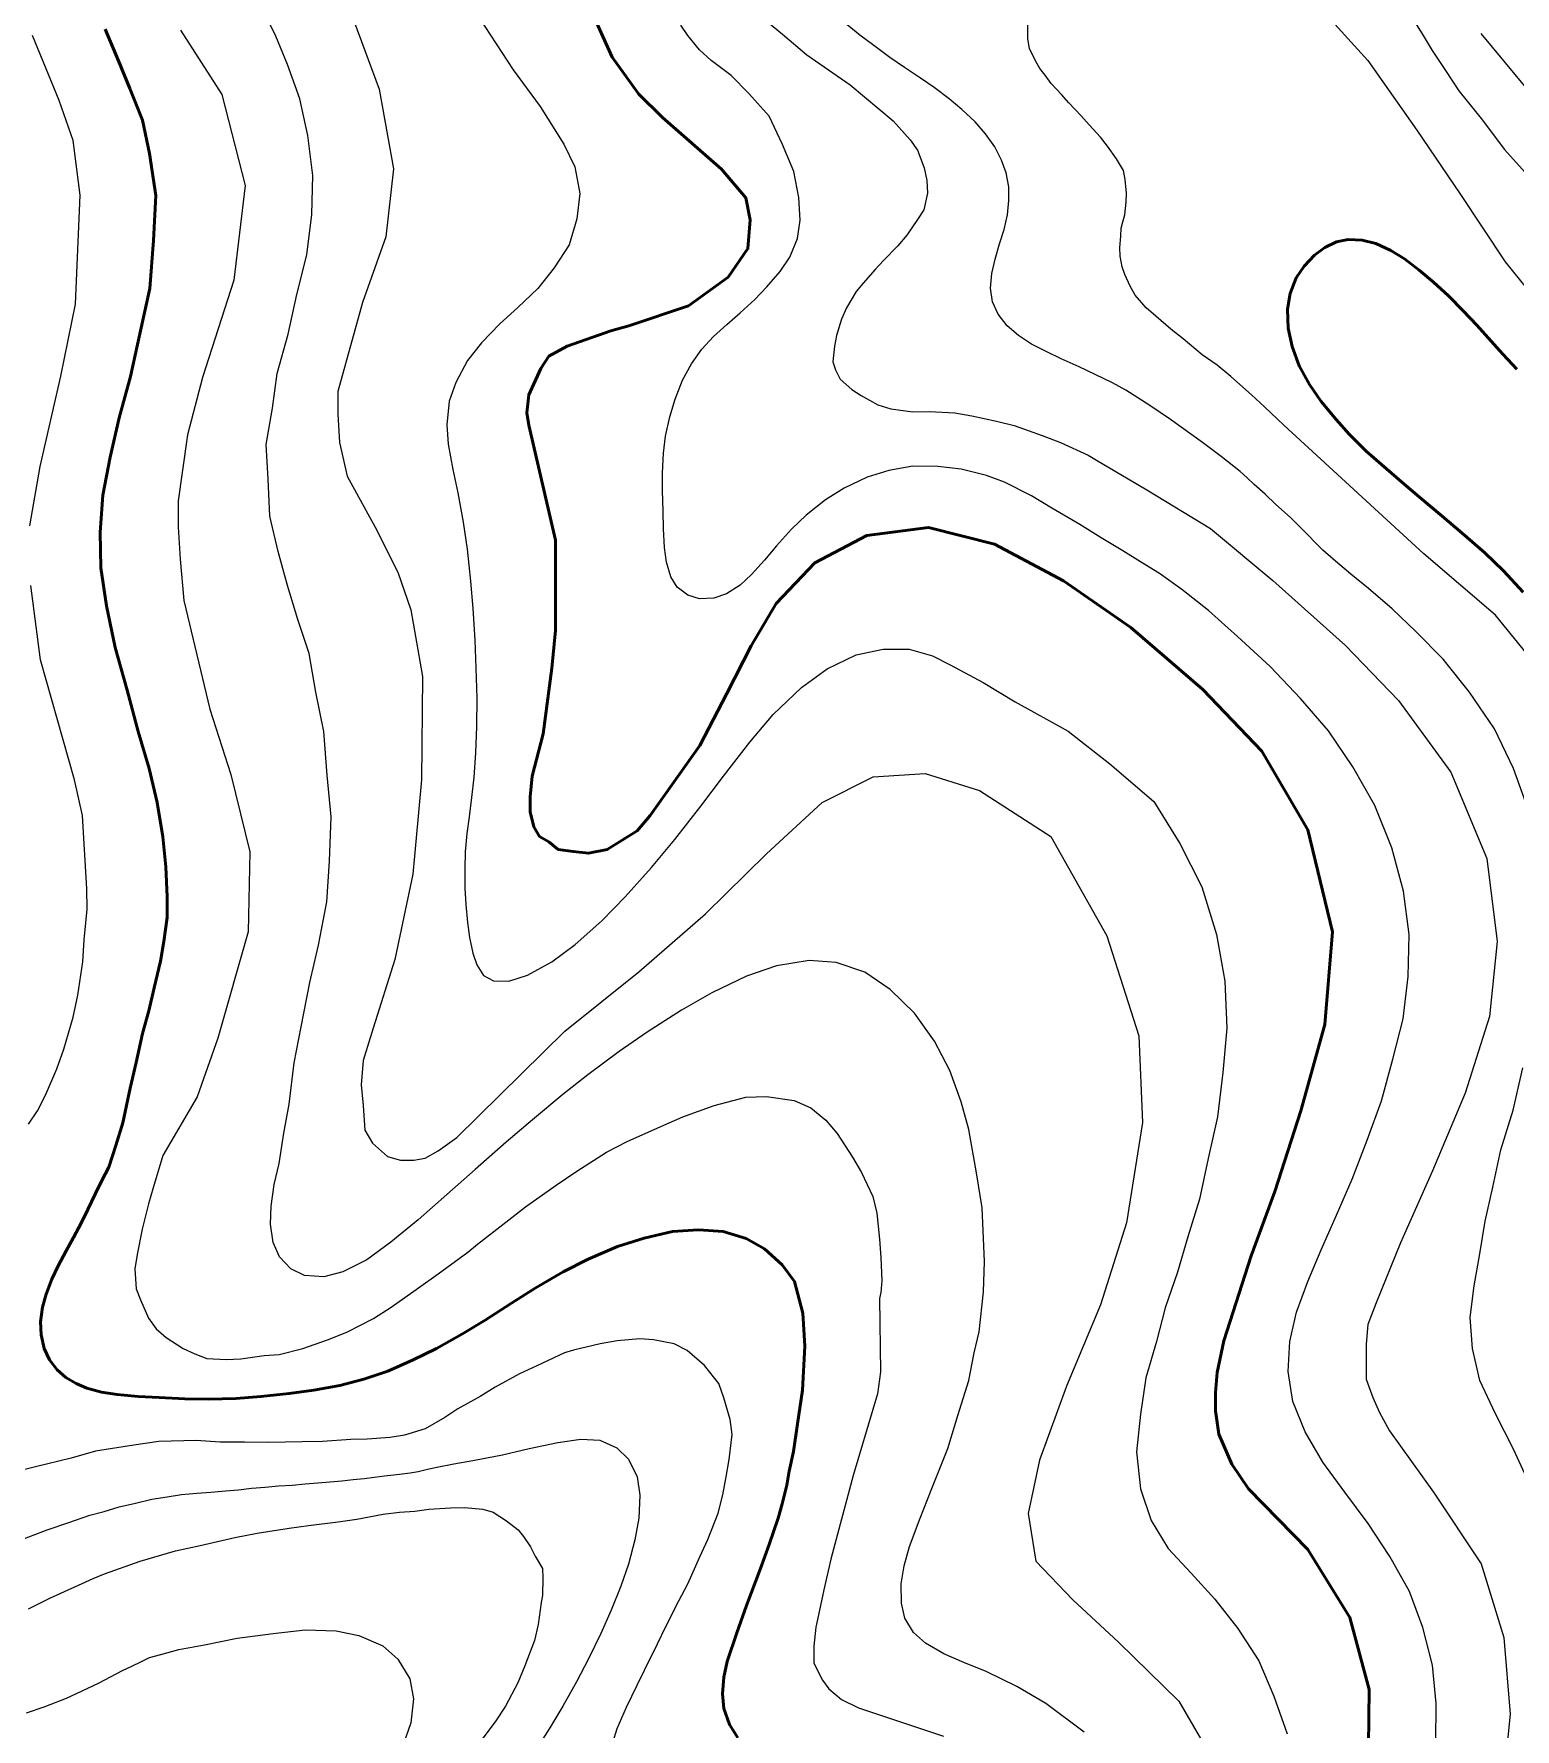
# Model space of a CAD drawing. Header units: metres. Extents: x 552626 to 559174, y 1843804 to 1852371.
# Drawn here: x 556176.4 to 556534.3, y 1845491.1 to 1845900.7 of the extents above; entities that cross this region are included whole.
import ezdxf

# ---------------------------------------------------------------- set-up
doc = ezdxf.new("R2010")
doc.units = ezdxf.units.M
doc.header["$LTSCALE"] = 6.8
doc.layers.add('1', color=7, linetype='Continuous', lineweight=25)
doc.layers.add('2', color=7, linetype='Continuous', lineweight=53)

msp = doc.modelspace()

# ---------------------------------------------------------------- linework, layer by layer
at = {"layer": '1'}
for points in [[(556497.82, 1845923.39), (556512.04, 1845900.3), (556514.28, 1845896.73), (556517.49, 1845891.89), (556520.66, 1845886.97), (556526.06, 1845880.31), (556531.75, 1845872.82), (556538.86, 1845864.78)], [(556234.26, 1845608.71), (556233.6, 1845613.1), (556233.71, 1845617.5), (556234.48, 1845622.71), (556235.66, 1845627.83), (556236.84, 1845635.14), (556238.1, 1845642.15), (556239.34, 1845652.15), (556241.01, 1845660.8), (556243.12, 1845671.51), (556245.19, 1845680.55), (556247.17, 1845691.03), (556247.83, 1845700.81), (556248.21, 1845711.58), (556247.25, 1845721.6), (556246.48, 1845732.15), (556244.54, 1845741.66), (556242.89, 1845750.98), (556240.21, 1845759.23), (556237.73, 1845767.43), (556235.44, 1845775.67), (556233.43, 1845784.23), (556233.04, 1845793.12), (556232.51, 1845801.47), (556234.06, 1845810.32), (556235.16, 1845818.69), (556237.83, 1845828.15), (556239.97, 1845837.75), (556242.33, 1845847.3), (556243.54, 1845857.08), (556243.79, 1845866.48), (556242.61, 1845876.18), (556240.67, 1845885.01), (556237.69, 1845893.3), (556234.91, 1845900.13), (556231.5, 1845907)], [(556253.69, 1845903.91), (556259.81, 1845887.34), (556263.32, 1845868.12), (556261.42, 1845851.69), (556255.8, 1845835.81), (556249.84, 1845814.28), (556249.84, 1845808.82), (556250.29, 1845802), (556252.11, 1845793.82), (556258.91, 1845781.55), (556264.35, 1845770.64), (556267.52, 1845761.54), (556270.33, 1845745.47), (556270.08, 1845720.5), (556268, 1845697.72), (556263.6, 1845677.06), (556258.37, 1845660.48), (556255.95, 1845652.7), (556255.5, 1845646.79), (556255.95, 1845641.78), (556256.4, 1845635.87), (556258.22, 1845632.69), (556261.85, 1845629.5), (556265.02, 1845628.59), (556268.2, 1845628.59), (556270.92, 1845629.05), (556274.09, 1845630.87), (556278.63, 1845634.05), (556304.7, 1845659.74), (556322.6, 1845674.12), (556338.66, 1845688.14), (556353.43, 1845702.62), (556366.88, 1845714.99), (556379.21, 1845721.2), (556391.79, 1845721.98), (556404.88, 1845717.91), (556422.14, 1845706.83), (556435.62, 1845682.83), (556443.4, 1845658.64), (556444.23, 1845637.67), (556440.44, 1845613.49), (556434.09, 1845593.65), (556425.91, 1845573.97)], [(556283.98, 1845904.61), (556292.19, 1845892.03), (556298.77, 1845883.18), (556304.48, 1845874.09), (556307.11, 1845868.6), (556308.32, 1845862.19), (556307.64, 1845856.04), (556305.73, 1845849.76), (556302.15, 1845844.16), (556298.15, 1845839.23), (556293.31, 1845834.58), (556288.97, 1845830.64), (556284.53, 1845826.07), (556281.15, 1845821.82), (556278.33, 1845816.53), (556276.79, 1845811.94), (556276.19, 1845806.3), (556276.53, 1845801.56), (556277.62, 1845795.43), (556278.83, 1845789.86), (556280.17, 1845782.71), (556281.07, 1845776.21), (556281.91, 1845768.52), (556282.44, 1845761.86), (556282.97, 1845754.27), (556283.23, 1845747.46), (556283.42, 1845740.26), (556283.35, 1845733.36), (556283.15, 1845727.04), (556282.73, 1845721.04), (556282.17, 1845716.25), (556281.55, 1845711.52), (556281.02, 1845707.52)], [(556352.3, 1845904.75), (556357.28, 1845900.66), (556363.18, 1845895.66), (556373.6, 1845888.38), (556384.03, 1845879.74), (556388.15, 1845875.13), (556389.89, 1845872.59), (556391.48, 1845868.32), (556392.14, 1845865.27), (556392.33, 1845862.24), (556391.41, 1845858.23), (556389.9, 1845855.85), (556387.32, 1845852.11), (556385.17, 1845849.55), (556381.72, 1845845.98), (556379.7, 1845843.83), (556376.79, 1845840.51), (556375.05, 1845838.49), (556372.79, 1845834.5), (556371.51, 1845831.77), (556370.3, 1845827.81), (556369.85, 1845825.28), (556369.47, 1845821.52), (556370.1, 1845819.51), (556371.23, 1845817.27), (556374.02, 1845814.77), (556376.29, 1845813.34), (556380.29, 1845811.08), (556383.45, 1845810.15), (556388.77, 1845809.39), (556392.75, 1845809.51), (556398.89, 1845809.13), (556403.07, 1845808.42), (556409.03, 1845807.17), (556413.25, 1845806.08), (556420.02, 1845803.69), (556424.42, 1845801.96), (556431.18, 1845798.91), (556433.13, 1845797.73), (556445.33, 1845790.56), (556460.68, 1845781.18), (556475.72, 1845768.63), (556493.31, 1845752.93), (556506.1, 1845739.62), (556518.74, 1845722.37), (556527.47, 1845701.51), (556529.98, 1845681.42), (556528.12, 1845663.32), (556522.22, 1845644.76), (556514.36, 1845626), (556506.64, 1845608.62), (556500.74, 1845594.15), (556498.73, 1845588.93), (556498.33, 1845584.11), (556498.33, 1845580.89), (556498.33, 1845575.67), (556499.94, 1845571.25), (556501.54, 1845567.63), (556503.94, 1845563.21), (556514.54, 1845548.37), (556526.09, 1845531.03), (556531.57, 1845513.24), (556533.09, 1845494.78), (556531.26, 1845476.42)], [(556487.51, 1845906.6), (556498.73, 1845894.29), (556510.54, 1845877.43), (556520.97, 1845862.16), (556531.89, 1845845.63), (556543.71, 1845830.96), (556557.79, 1845819.7), (556575.97, 1845809.8), (556594.61, 1845803.99), (556612.24, 1845799.12)], [(556186.49, 1845835.39), (556187.63, 1845861.79), (556185.89, 1845874.94), (556182.56, 1845884.64), (556176.07, 1845900.33)], [(556211.85, 1845901.6), (556221.84, 1845886.09), (556227.46, 1845864.05), (556224.7, 1845841.19), (556217.17, 1845817.72), (556213.57, 1845803.82), (556212.21, 1845794.73), (556211.31, 1845787.91), (556211.31, 1845781.55), (556211.76, 1845773.82), (556212.67, 1845763.82), (556218.9, 1845737.57), (556224, 1845721.8), (556228.59, 1845703.06), (556228.2, 1845683.75), (556220.9, 1845658.07), (556215.83, 1845643.91), (556207.58, 1845629.69), (556205.23, 1845621.88), (556204.09, 1845618.03), (556202.57, 1845611.94)], [(556388.79, 1845796.28), (556382.97, 1845795.26), (556377.77, 1845793.61), (556372.2, 1845790.97), (556367.68, 1845788.12), (556363.04, 1845784.47), (556359.44, 1845781.03), (556355.82, 1845777.03), (556352.93, 1845773.6), (556349.79, 1845770.11), (556347.07, 1845767.55), (556343.77, 1845765.41), (556340.72, 1845764.38), (556337.26, 1845764.23), (556334.4, 1845765.11), (556331.87, 1845767.07), (556330.28, 1845769.55), (556329.27, 1845773.06), (556328.8, 1845776.63), (556328.52, 1845781.15), (556328.42, 1845785.43), (556328.32, 1845790.37), (556328.32, 1845794.7), (556328.55, 1845799.45), (556329.04, 1845803.49), (556330.03, 1845808.2), (556331.38, 1845812.47), (556333.15, 1845817.06), (556335.28, 1845821), (556337.79, 1845824.56), (556340.6, 1845827.59), (556343.86, 1845830.48), (556347.04, 1845833.3), (556350.57, 1845836.54), (556353.54, 1845839.61), (556356.72, 1845843.33), (556359.06, 1845846.77), (556360.93, 1845851.28), (556361.59, 1845855.74), (556361.23, 1845861.17), (556359.99, 1845867.49), (556357.31, 1845873.99), (556354.07, 1845880.83), (556349.15, 1845886.28), (556344.88, 1845890.64), (556340.06, 1845894.3), (556337.23, 1845896.87), (556334.39, 1845900.32), (556332.69, 1845902.81)], [(556446.08, 1845810.91), (556440.21, 1845814.65), (556437, 1845816.38), (556432.82, 1845818.46), (556428.93, 1845820.3), (556424.62, 1845822.24), (556421, 1845823.96), (556417.43, 1845825.78), (556414.34, 1845827.87), (556411.6, 1845830.22), (556409.39, 1845832.98), (556408.02, 1845835.99), (556407.54, 1845839.32), (556407.83, 1845842.84), (556408.67, 1845846.32), (556409.75, 1845849.98), (556410.84, 1845853.44), (556411.68, 1845856.98), (556412.01, 1845860.49), (556411.96, 1845863.79), (556411.32, 1845867.16), (556410.19, 1845870.23), (556408.58, 1845873.45), (556406.34, 1845876.57), (556403.83, 1845879.46), (556400.64, 1845882.49), (556397.59, 1845885.04), (556393.92, 1845887.78), (556390.67, 1845890), (556386.76, 1845892.61), (556383.23, 1845895.05), (556379.38, 1845897.88), (556375.95, 1845900.45), (556372.88, 1845902.87)], [(556470.63, 1845813.55), (556465.6, 1845817.96), (556462.31, 1845820.69), (556458.67, 1845823.18), (556454.09, 1845827.08), (556451.14, 1845829.37), (556447.51, 1845832.53), (556445.17, 1845834.52), (556442.5, 1845837.61), (556441.28, 1845839.74), (556439.97, 1845842.62), (556439.36, 1845844.45), (556438.85, 1845847.05), (556438.78, 1845849.13), (556439.01, 1845851.82), (556439.15, 1845853.74), (556439.52, 1845855.31), (556439.98, 1845856.99), (556440.35, 1845860.08), (556440.37, 1845862.27), (556440.05, 1845865.56), (556439.69, 1845867.7), (556438, 1845870.53), (556435.81, 1845873.59), (556434.11, 1845875.75), (556431.36, 1845878.74), (556429.47, 1845880.88), (556426.51, 1845884.03), (556424.73, 1845886.09), (556422.21, 1845888.72), (556420.73, 1845890.72), (556419.47, 1845892.37), (556418.38, 1845894.23), (556416.97, 1845897.2), (556416.58, 1845899.52), (556416.53, 1845902.94)], [(556540.21, 1845883.8), (556526.07, 1845900.82)], [(556175.43, 1845781.83), (556177.9, 1845796.17), (556182.91, 1845818), (556186.49, 1845835.39)], [(556558.79, 1845486.69), (556562.98, 1845509.39), (556563.71, 1845531.66), (556560.78, 1845550.82), (556553.06, 1845569.26), (556546.79, 1845588.75), (556545.08, 1845602.36), (556543.82, 1845618.43), (556545.78, 1845633.64), (556550.7, 1845659.68), (556554.62, 1845683.23), (556554.33, 1845704.48), (556550.75, 1845724.63), (556541.57, 1845745.52), (556529.52, 1845760.28), (556512.26, 1845775.1), (556478.4, 1845806.15), (556473.75, 1845810.61), (556470.63, 1845813.55)], [(556537.51, 1845713.16), (556533.92, 1845723.26), (556529.3, 1845732.83), (556523.26, 1845741.65), (556516.93, 1845749.63), (556510.31, 1845756.35), (556504.59, 1845761.8), (556498.86, 1845766.68), (556494.58, 1845770.22), (556490.33, 1845773.8), (556487.86, 1845775.94), (556485.72, 1845778.04), (556484.64, 1845779.3), (556482.44, 1845781.46), (556480.01, 1845783.85), (556476.47, 1845787.05), (556473.9, 1845789.47), (556471.24, 1845791.86), (556469.55, 1845793.47), (556467.83, 1845795), (556463.24, 1845798.59), (556458.74, 1845801.98), (556451.06, 1845807.51), (556446.08, 1845810.91)], [(556515.16, 1845487.83), (556515.24, 1845497.34), (556514.31, 1845506.58), (556512.01, 1845515.66), (556508.77, 1845524.42), (556504.04, 1845532.84), (556498.83, 1845540.77), (556493.19, 1845548.36), (556487.85, 1845555.63), (556483.61, 1845562.94), (556480.59, 1845570.27), (556479.48, 1845577.54), (556479.85, 1845584.76), (556481.47, 1845591.87), (556484.25, 1845599.25), (556487.4, 1845606.97), (556491.15, 1845615.28), (556494.91, 1845624.04), (556498.55, 1845633.43), (556502, 1845642.91), (556504.79, 1845652.98), (556507.22, 1845662.75), (556508.45, 1845672.94), (556508.7, 1845683.1), (556507.36, 1845693.61), (556504.54, 1845704.07), (556500.4, 1845714.3), (556495.08, 1845723.66), (556489.19, 1845732.36), (556482.42, 1845740.15), (556475.13, 1845747.88), (556467.24, 1845755.14), (556460.2, 1845761.38), (556453.74, 1845766.48), (556448.41, 1845770.31), (556443.8, 1845773.14), (556439.55, 1845775.83), (556434.29, 1845778.92), (556429.14, 1845782.18), (556422.4, 1845786.15), (556417.48, 1845789.1), (556410.94, 1845792.37), (556406.54, 1845793.99), (556400.47, 1845795.56), (556394.83, 1845796.16), (556388.79, 1845796.28)], [(556175.14, 1845637.33), (556177.3, 1845640.55), (556179.21, 1845644.31), (556181.94, 1845650.64), (556183.62, 1845655.42), (556185.89, 1845663.12), (556187.03, 1845668.5), (556188.21, 1845676.54), (556188.59, 1845681.82), (556189.28, 1845689.23), (556189.23, 1845694.17), (556188.13, 1845711.89), (556186.21, 1845720.45), (556177.99, 1845749.51), (556175.69, 1845767.48)], [(556281.02, 1845707.52), (556280.64, 1845703.06), (556280.5, 1845699.01), (556280.56, 1845694.35), (556280.78, 1845690.38), (556281.2, 1845685.98), (556281.68, 1845682.37), (556282.48, 1845678.64), (556283.47, 1845675.8), (556285.09, 1845673.24), (556287.44, 1845671.95), (556291.18, 1845671.84), (556295.7, 1845673.28), (556301.52, 1845676.52), (556307.16, 1845680.69), (556313.6, 1845686.44), (556319.26, 1845692.2), (556325.66, 1845699.34), (556331.29, 1845706.05), (556337.55, 1845714.12), (556343.05, 1845721.38), (556349.36, 1845729.59), (556355.05, 1845736.25), (556361.87, 1845742.83), (556368.11, 1845747.27), (556375.1, 1845750.72), (556381.62, 1845752.02), (556387.86, 1845752.06), (556393.55, 1845750.43), (556397.82, 1845748.25), (556405.77, 1845744.03), (556413.5, 1845739.3), (556426.28, 1845732.24), (556436.38, 1845724.39), (556446.97, 1845715.26), (556453.28, 1845705.13), (556458.59, 1845694.65), (556462.12, 1845683.08), (556464.2, 1845671.81), (556464.63, 1845660.52), (556463.7, 1845649.8), (556462.36, 1845639.06), (556460.11, 1845629.02), (556458.06, 1845619.16), (556455.26, 1845610.11), (556452.71, 1845601.57), (556449.75, 1845592.92), (556447.64, 1845584.82), (556445.06, 1845576.01), (556443.77, 1845567.2), (556442.82, 1845558.1), (556443.81, 1845549.21), (556446.36, 1845541.55), (556450.47, 1845534.75), (556456, 1845528.82), (556461.72, 1845522.55), (556467.3, 1845515.46), (556472.4, 1845507.63), (556476.03, 1845499.06), (556479.23, 1845490.01)], [(556430.18, 1845490.36), (556420.89, 1845497.28), (556413.89, 1845501.39), (556406.46, 1845505.05), (556401.14, 1845507.19), (556396.27, 1845509.32), (556391.88, 1845511.89), (556388.98, 1845514.45), (556386.83, 1845517.95), (556386.01, 1845521.6), (556386, 1845526.22), (556386.71, 1845530.57), (556387.94, 1845535.26), (556390.55, 1845542.12), (556393.18, 1845548.83), (556397.24, 1845558.9), (556399.67, 1845566.88), (556402.29, 1845575.36), (556403.56, 1845582.01), (556404.83, 1845587.09), (556405.87, 1845596.75), (556406.06, 1845604.08), (556405.51, 1845617.05), (556404.15, 1845625.57), (556402.3, 1845636), (556400.43, 1845642.7), (556397.73, 1845650.27), (556394.02, 1845657.35), (556389.22, 1845664.09), (556383.27, 1845669.8), (556377.22, 1845673.98), (556370.27, 1845676.34), (556363.73, 1845676.84), (556355.85, 1845675.53), (556348.62, 1845673.06), (556340.22, 1845669.06), (556332.87, 1845664.81), (556324.58, 1845659.49), (556317.86, 1845654.86), (556310.29, 1845649.24), (556304.2, 1845644.47), (556296.88, 1845638.32), (556290.53, 1845632.91), (556283.06, 1845626.32), (556276.22, 1845620.33), (556269.29, 1845614.14), (556262.69, 1845608.75), (556256.85, 1845604.48), (556251.05, 1845601.58), (556246.44, 1845600.37), (556241.8, 1845600.71), (556238.49, 1845602.31), (556235.73, 1845605.25), (556234.26, 1845608.71)], [(556538.02, 1845549.81), (556533.89, 1845558.77), (556529.52, 1845567.32), (556525.77, 1845575.34), (556523.97, 1845583.08), (556523.43, 1845590.55), (556524.44, 1845598.21), (556525.77, 1845605.96), (556527.03, 1845613.88), (556528.89, 1845622.08), (556530.82, 1845631.13), (556533.84, 1845640.69), (556536.12, 1845650.92)], [(556202.57, 1845611.94), (556201.35, 1845605.8), (556200.83, 1845602.31), (556201.15, 1845597.5), (556202.14, 1845594.86), (556204.12, 1845590.45), (556205.97, 1845587.83), (556208.42, 1845585.76), (556212.46, 1845583.12), (556215.29, 1845581.77), (556218.19, 1845580.7), (556222.88, 1845580.43), (556226.38, 1845580.59), (556232.08, 1845581.4), (556235.66, 1845581.65), (556241.38, 1845583.13), (556247.39, 1845585.22), (556252.02, 1845587.03), (556258.46, 1845590.31), (556262.77, 1845593.04), (556269.32, 1845597.76), (556274.13, 1845601.12), (556281.27, 1845606.39), (556283.6, 1845608.3), (556290.45, 1845613.63), (556295.21, 1845617.36), (556302.64, 1845622.57), (556307.64, 1845625.96), (556314.77, 1845630.56), (556319.78, 1845633.09), (556327.88, 1845636.77), (556333.2, 1845639.05), (556340.76, 1845641.8), (556348.4, 1845643.81), (556353.42, 1845643.96), (556360.11, 1845642.99), (556364.13, 1845641.21), (556367.74, 1845638.24), (556370.52, 1845635.07), (556374.18, 1845629.34), (556376.36, 1845625.62), (556379.09, 1845619.78), (556380.06, 1845615.81), (556380.75, 1845609.52), (556381.02, 1845605.09), (556381.25, 1845599.5), (556381.04, 1845596.62), (556380.74, 1845595.16), (556381, 1845577.43), (556380.22, 1845572.15), (556374.39, 1845552.37), (556368.96, 1845532.2), (556367.43, 1845525.52), (556365.38, 1845515.77), (556364.87, 1845511.15), (556364.87, 1845507.04), (556366.92, 1845502.93), (556368.45, 1845500.88), (556371.52, 1845498.31), (556375.62, 1845496.26), (556396.22, 1845489.43)], [(556316.27, 1845487.88), (556317.37, 1845491.25), (556319.57, 1845496.47), (556322.15, 1845501.74), (556323.97, 1845505.39), (556327.07, 1845511.77), (556329.12, 1845515.93), (556332.25, 1845522.12), (556334.4, 1845526.2), (556337.29, 1845532.74), (556339.23, 1845536.98), (556341.77, 1845543.29), (556342.84, 1845547.7), (556343.71, 1845552.09), (556344.43, 1845556.27), (556345.09, 1845562.35), (556344.65, 1845565.91), (556343.14, 1845571.14), (556341.94, 1845574.61), (556338.44, 1845579.02), (556334.28, 1845582.59), (556331.13, 1845584.19), (556326.16, 1845585.19), (556322.8, 1845585.43), (556317.34, 1845584.94), (556313.24, 1845584.23), (556306.78, 1845582.66), (556304.58, 1845582.01), (556297.93, 1845578.89), (556293.71, 1845576.94), (556287.83, 1845573.73), (556284.21, 1845571.47), (556278.88, 1845568.52), (556275.72, 1845566.41), (556270.92, 1845563.72), (556265.98, 1845562.15), (556262.52, 1845561.62), (556256.96, 1845561.21)], [(556425.91, 1845573.97), (556419.39, 1845556.13), (556416.61, 1845543.2), (556418.49, 1845531.73), (556427.4, 1845522.38), (556438.5, 1845512.12), (556453.03, 1845497.92), (556462.85, 1845480.99)], [(556256.96, 1845561.21), (556252.98, 1845561.09), (556246.19, 1845560.62), (556241.25, 1845560.57), (556233, 1845560.39), (556227.29, 1845560.44), (556221.39, 1845560.46), (556215.63, 1845560.88), (556206.62, 1845560.61), (556200.55, 1845559.75), (556191.31, 1845558.31), (556185.43, 1845556.63), (556176.85, 1845554.51), (556171.87, 1845553.31)], [(556212.08, 1845547.78), (556215.76, 1845548.13), (556219.16, 1845548.34), (556222.73, 1845548.74), (556225.82, 1845548.94), (556229.03, 1845549.38), (556232.26, 1845549.57), (556235.55, 1845549.93), (556238.85, 1845550.11), (556241.96, 1845550.41), (556245.02, 1845550.6), (556247.96, 1845550.89), (556250.81, 1845551.11), (556253.59, 1845551.45), (556256.19, 1845551.69), (556258.75, 1845552.03), (556261.15, 1845552.29), (556263.4, 1845552.57), (556265.36, 1845552.79), (556267.3, 1845553.09), (556269.3, 1845553.39), (556271.56, 1845553.97), (556273.8, 1845554.42), (556277.92, 1845555.2), (556282.51, 1845556.04), (556289.61, 1845557.37), (556296.11, 1845558.95), (556303.01, 1845560.42), (556308.53, 1845561.22), (556313.12, 1845560.94), (556317.29, 1845559.1), (556320.09, 1845556.33), (556322.14, 1845552.09), (556322.79, 1845547.65), (556322.59, 1845542.07), (556321.58, 1845536.83), (556320.07, 1845531.01), (556318.21, 1845525.69), (556315.88, 1845519.83), (556313.36, 1845514.27), (556310.38, 1845508.12), (556307.48, 1845502.58), (556304.23, 1845496.7), (556301.05, 1845491.46), (556297.73, 1845486.14)], [(556172.43, 1845536.58), (556179.66, 1845539.29), (556184.9, 1845541.09), (556189.97, 1845542.8), (556193.39, 1845543.73), (556197.03, 1845544.8), (556200.99, 1845545.72), (556204.91, 1845546.69), (556208.64, 1845547.29), (556212.08, 1845547.78)], [(556175.1, 1845520.23), (556180.3, 1845522.78), (556190.74, 1845527.51), (556193.45, 1845528.62), (556202.1, 1845531.7), (556210.64, 1845534.19), (556216.56, 1845535.5), (556224.98, 1845537.41), (556230.36, 1845538.47), (556238.1, 1845539.72), (556242.78, 1845540.31), (556249.9, 1845541.2), (556254.48, 1845541.87), (556260.8, 1845543.04), (556264.73, 1845543.53), (556268.5, 1845543.82), (556271.87, 1845544.24), (556277.06, 1845544.6), (556280.48, 1845544.65), (556284.9, 1845544.25), (556287.37, 1845543.52), (556290.63, 1845541.49), (556293.44, 1845539.31), (556294.73, 1845537.63), (556296.41, 1845535.14), (556297.5, 1845532.93), (556299.27, 1845529.94), (556299.39, 1845527.71), (556299.27, 1845523.41), (556299, 1845521.76)], [(556299, 1845521.76), (556298.24, 1845516.44), (556297.4, 1845512.53), (556295.02, 1845506.43), (556293.35, 1845502.32), (556290.34, 1845496.71), (556287.87, 1845492.88), (556283.47, 1845487)], [(556174.63, 1845495.03), (556178.91, 1845496.5), (556184.27, 1845498.62), (556187.92, 1845500.26), (556192.19, 1845502.31), (556194.94, 1845503.78), (556197.85, 1845505.26), (556200.08, 1845506.36), (556202.28, 1845507.39), (556204.35, 1845508.4), (556207.07, 1845509.17), (556211.45, 1845510.4), (556217.65, 1845511.5), (556225.55, 1845513.12), (556234.27, 1845514.26), (556241.98, 1845515.13), (556249.47, 1845514.88), (556254.97, 1845513.78), (556260.7, 1845511.24), (556264.37, 1845508), (556267.26, 1845503.25), (556268.17, 1845498.45), (556267.48, 1845492.61), (556265.62, 1845487.32)]]:
    msp.add_lwpolyline(points, dxfattribs=at)
at = {"layer": '2'}
for points in [[(556305.64, 1845918.33), (556316.12, 1845895.1), (556322.35, 1845886.47), (556322.52, 1845886.27), (556328.26, 1845880.54), (556342.55, 1845868.06), (556348.4, 1845861.12), (556349.46, 1845855.79), (556348.93, 1845848.85), (556344.14, 1845841.92), (556334.57, 1845834.98), (556320.2, 1845830.18), (556315.79, 1845828.95), (556305.26, 1845825.3), (556300.87, 1845822.85), (556298.92, 1845819.91), (556295.99, 1845813.55), (556295.5, 1845809.14), (556295.99, 1845806.21), (556302.43, 1845778.36), (556302.43, 1845764.27), (556302.43, 1845756.54), (556301.52, 1845747.45), (556299.44, 1845731.59), (556296.77, 1845721.39), (556296.32, 1845716.39), (556296.32, 1845712.75), (556297.23, 1845709.11), (556298.59, 1845706.83), (556300.86, 1845705.47), (556303.12, 1845703.65), (556306.75, 1845703.19), (556310.38, 1845702.74), (556314.92, 1845703.65), (556318.55, 1845705.92), (556322.18, 1845708.2), (556325.35, 1845711.84), (556337.28, 1845728.76), (556343.84, 1845741.33), (556349.74, 1845752.85), (556355.72, 1845763.06), (556365.13, 1845772.95), (556377.68, 1845779.54), (556392.53, 1845781.44), (556408.48, 1845777.41), (556425.21, 1845768.55), (556441.45, 1845757.26), (556458.81, 1845742.28), (556473.13, 1845727.4), (556484.22, 1845708.37), (556490.17, 1845683.73), (556488.35, 1845661.38), (556482.52, 1845640.5), (556476.25, 1845621.05), (556470.5, 1845605.51)], [(556193.66, 1845901.86), (556196.87, 1845894.21), (556199.58, 1845887.51), (556202.68, 1845879.88), (556204.32, 1845871.85), (556205.91, 1845861.68), (556205.34, 1845850.78)], [(556205.34, 1845850.78), (556204.46, 1845839.23), (556202.04, 1845828.27), (556199.76, 1845817.91), (556197.03, 1845807.97), (556194.84, 1845798.46), (556193.08, 1845789.3), (556192.4, 1845780.34), (556192.56, 1845771.7), (556194, 1845762.53), (556196.08, 1845752.46), (556198.93, 1845742.14), (556201.64, 1845732.14), (556204.27, 1845723.19), (556206.18, 1845714.99), (556207.59, 1845706.75), (556208.28, 1845699.5), (556208.64, 1845692.21), (556208.62, 1845687.25), (556207.83, 1845681.41), (556207.01, 1845676.69), (556205.51, 1845670.24), (556204.16, 1845664.69), (556202.65, 1845659.16), (556201.13, 1845652.18), (556199.68, 1845645.97), (556197.9, 1845637.59), (556196.24, 1845632.14), (556194.54, 1845626.89), (556192.78, 1845623.54), (556191.21, 1845620.36), (556189.47, 1845616.71), (556187.91, 1845613.51), (556186, 1845609.9), (556184.25, 1845606.7), (556182.31, 1845603.09), (556180.77, 1845599.87), (556179.38, 1845596.25), (556178.51, 1845593.07), (556178.02, 1845589.57), (556178.15, 1845586.38), (556178.89, 1845583.13), (556180.22, 1845580.32), (556182.08, 1845577.94), (556184.15, 1845576.11), (556186.64, 1845574.65), (556189.24, 1845573.53), (556192.78, 1845572.58), (556196.56, 1845571.98), (556201.63, 1845571.52), (556206.67, 1845571.24), (556212.88, 1845570.94), (556218.57, 1845570.84), (556225.28, 1845571), (556231.27, 1845571.47), (556238.1, 1845572.18), (556244.05, 1845573.03), (556250.33, 1845574.12), (556256.17, 1845575.71), (556261.95, 1845577.64), (556268.07, 1845580.33), (556273.66, 1845583.08), (556279.94, 1845586.6), (556285.43, 1845589.96), (556291.8, 1845594.07)], [(556536.24, 1845765.85), (556531.46, 1845771), (556526.95, 1845775.32), (556521.53, 1845780.07), (556516.7, 1845784.17), (556511.23, 1845788.75), (556506.83, 1845792.46), (556501.98, 1845796.65), (556498.34, 1845799.93), (556494.22, 1845804.03), (556491.02, 1845807.56), (556487.45, 1845811.91), (556484.64, 1845816.04), (556482.12, 1845820.5), (556480.4, 1845825.16), (556479.43, 1845829.6), (556479.28, 1845834.22), (556479.92, 1845837.97), (556481.36, 1845841.74), (556483.32, 1845844.58), (556485.8, 1845847.27), (556488.29, 1845849.07), (556491.14, 1845850.46), (556493.97, 1845851.02), (556497.31, 1845850.87), (556500.61, 1845850.05), (556504.27, 1845848.38), (556507.57, 1845846.36), (556511.15, 1845843.65), (556514.57, 1845840.71), (556518.18, 1845837.42), (556521.72, 1845833.8), (556525.05, 1845830.34), (556528.48, 1845826.46), (556531.34, 1845823.31), (556534.68, 1845819.68)], [(556291.8, 1845594.07), (556297.55, 1845597.7), (556304.29, 1845601.63), (556310.37, 1845604.7), (556317.46, 1845607.71), (556323.84, 1845609.76), (556330.71, 1845611.36), (556337, 1845611.79), (556342.94, 1845611.39), (556348.49, 1845609.67), (556352.97, 1845607.14), (556357.22, 1845603.27), (556360.17, 1845599.26), (556362.22, 1845591.66), (556362.67, 1845583.69), (556362.14, 1845573.05), (556360.92, 1845564.89), (556359.98, 1845558.24), (556358.94, 1845553.45), (556358.31, 1845550.1), (556357.18, 1845545.55), (556356.25, 1845542.09), (556354.1, 1845535.75), (556352, 1845529.96), (556348.63, 1845520.97), (556346.27, 1845514.38), (556343.96, 1845507.5), (556343.11, 1845503.72), (556342.78, 1845499.64), (556343.11, 1845496.15), (556344.48, 1845492.24), (556346.51, 1845489.06)], [(556470.5, 1845605.51), (556463.88, 1845584.91), (556462.28, 1845577.28), (556461.88, 1845572.45), (556461.88, 1845568.04), (556462.68, 1845562.41), (556465.88, 1845555.18), (556469.89, 1845549.15), (556484.23, 1845534.55), (556494.38, 1845518.13), (556499.07, 1845500.73), (556498.78, 1845480.23)]]:
    msp.add_lwpolyline(points, dxfattribs=at)

doc.saveas('drawing.dxf')
